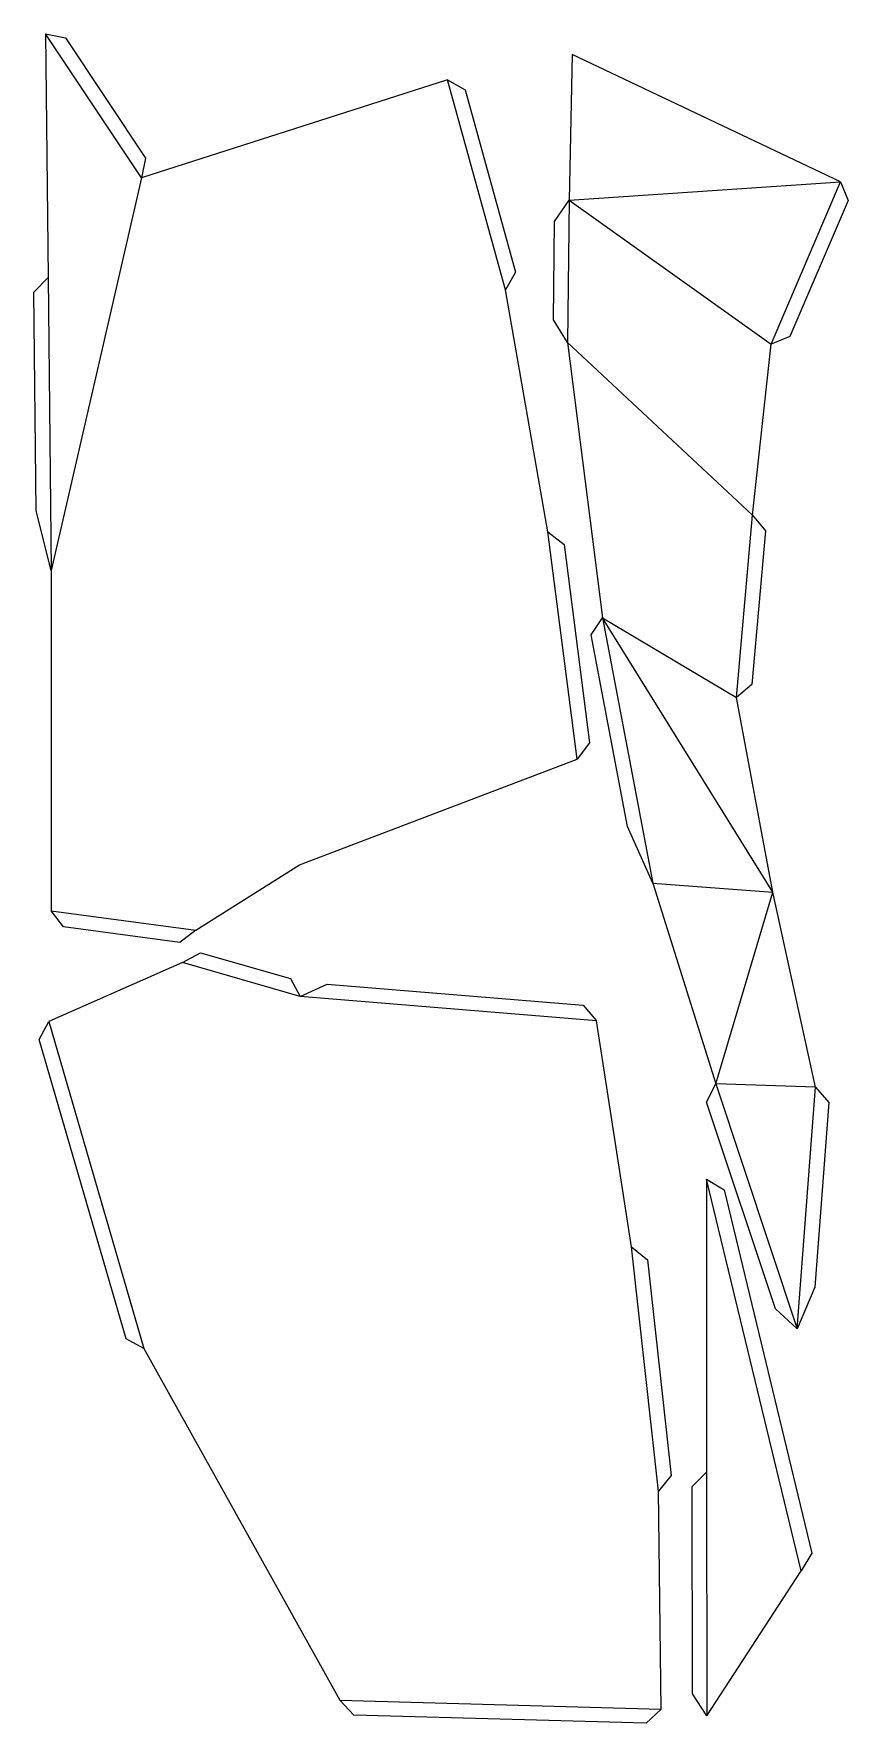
# Model space of a CAD drawing. Extents: x 1808 to 2091, y 10 to 596.
import ezdxf

# ---------------------------------------------------------------- set-up
doc = ezdxf.new("R2010")
doc.units = 0

msp = doc.modelspace()

# ---------------------------------------------------------------- linework, layer by layer
at = {"layer": 'CutLine', "color": 8, "linetype": 'CONTINUOUS'}
for p, q in [((1812.56824, 596.346862), (1819.49991, 594.949742)), ((1812.56824, 596.346862), (1813.434443, 511.657482)), ((1819.49991, 594.949742), (1847.241346, 553.202427)), ((1995.399449, 589.123052), (1994.392033, 538.617851)), ((2088.618463, 544.975545), (1995.399449, 589.123052)), ((1952.108754, 580.361864), (1845.844225, 546.270756)), ((1952.108754, 580.361864), (1958.260503, 576.87532)), ((1958.260503, 576.87532), (1975.767876, 513.562684)), ((1847.241346, 553.202427), (1845.844225, 546.270756)), ((2088.618463, 544.975545), (2091.243156, 538.40965)), ((1989.306781, 531.217863), (1994.392033, 538.617851)), ((2091.243156, 538.40965), (2071.013515, 491.235641)), ((1988.91361, 496.957597), (1989.306781, 531.217863)), ((1808.489391, 506.603132), (1813.434443, 511.657482)), ((1975.767876, 513.562684), (1972.281333, 507.410935)), ((1809.319164, 430.689662), (1808.489391, 506.603132)), ((1986.997083, 423.338993), (1972.281333, 507.410935)), ((1993.824196, 489.137592), (1988.91361, 496.957597)), ((1993.824196, 489.137592), (2005.986683, 393.516671)), ((2058.032547, 429.173112), (2064.44762, 488.610948)), ((2071.013515, 491.235641), (2064.44762, 488.610948)), ((1814.54539, 410.020311), (1809.319164, 430.689662)), ((2058.032547, 429.173112), (2062.569975, 423.749852)), ((1986.997083, 423.338993), (1992.595065, 419.01897)), ((2062.569975, 423.749852), (2057.826435, 370.411418)), ((1992.595065, 419.01897), (2001.479708, 350.066958)), ((1814.54539, 410.020311), (1814.54539, 291.801283)), ((2002.001589, 387.675522), (2005.986683, 393.516671)), ((2014.577609, 321.096088), (2002.001589, 387.675522)), ((2057.826435, 370.411418), (2052.403175, 365.87399)), ((2065.095027, 298.26192), (2052.403175, 365.87399)), ((2001.479708, 350.066958), (1997.159686, 344.468975)), ((1900.7848, 307.717533), (1997.159686, 344.468975)), ((2023.380977, 301.428537), (2014.577609, 321.096088)), ((1864.800206, 285.050381), (1900.7848, 307.717533)), ((2023.380977, 301.428537), (2045.248864, 231.672896)), ((2079.877654, 230.593982), (2065.095027, 298.26192)), ((1818.83519, 286.180108), (1814.54539, 291.801283)), ((1859.17903, 280.76058), (1818.83519, 286.180108)), ((1864.800206, 285.050381), (1859.17903, 280.76058)), ((1860.147294, 273.815869), (1866.333364, 277.241147)), ((1866.333364, 277.241147), (1897.597838, 268.260647)), ((1860.147294, 273.815869), (1813.764559, 253.327747)), ((1897.597838, 268.260647), (1901.023117, 262.074577)), ((1901.023117, 262.074577), (1910.347991, 266.325936)), ((1910.347991, 266.325936), (1999.247669, 259.028359)), ((1999.247669, 259.028359), (2003.821844, 253.636058)), ((1810.355992, 247.132452), (1813.764559, 253.327747)), ((2016.040747, 175.058347), (2003.821844, 253.636058)), ((1840.513688, 143.2004), (1810.355992, 247.132452)), ((2042.083261, 225.350005), (2045.248864, 231.672896)), ((2079.877654, 230.593982), (2084.4873, 225.231971)), ((2065.980574, 153.532166), (2042.083261, 225.350005)), ((2084.4873, 225.231971), (2079.651906, 161.14491)), ((2042.096482, 198.548229), (2048.129651, 194.860293)), ((2042.096482, 198.548229), (2042.096482, 96.904986)), ((2048.129651, 194.860293), (2078.570582, 68.681183)), ((2016.040747, 175.058347), (2021.55557, 170.632657)), ((2021.55557, 170.632657), (2029.762196, 95.730765)), ((2079.651906, 161.14491), (2073.543326, 146.640447)), ((2073.543326, 146.640447), (2065.980574, 153.532166)), ((1846.708982, 139.791834), (1840.513688, 143.2004)), ((1846.708982, 139.791834), (1914.737238, 17.660931)), ((2029.762196, 95.730765), (2025.336506, 90.215942)), ((2037.099995, 91.901475), (2042.096482, 96.904986)), ((2026.292478, 14.533335), (2025.336506, 90.215942)), ((2037.15057, 19.901609), (2037.099995, 91.901475)), ((2078.570582, 68.681183), (2074.882647, 62.648014)), ((2042.155973, 12.211198), (2074.882647, 62.648014)), ((1919.595148, 12.522769), (1914.737238, 17.660931)), ((2042.155973, 12.211198), (2037.15057, 19.901609)), ((2021.154316, 9.675426), (1919.595148, 12.522769)), ((2026.292478, 14.533335), (2021.154316, 9.675426))]:
    msp.add_line(p, q, dxfattribs=at)
at = {"layer": 'MountainLine', "color": 5, "linetype": 'CONTINUOUS'}
for p, q in [((1845.844225, 546.270756), (1812.56824, 596.346862)), ((1845.844225, 546.270756), (1814.54539, 410.020311)), ((1994.392033, 538.617851), (2064.44762, 488.610948)), ((1993.824196, 489.137592), (2058.032547, 429.173112)), ((2065.095027, 298.26192), (2005.986683, 393.516671)), ((2005.986683, 393.516671), (2052.403175, 365.87399)), ((2023.380977, 301.428537), (2065.095027, 298.26192)), ((2003.821844, 253.636058), (1901.023117, 262.074577)), ((1813.764559, 253.327747), (1846.708982, 139.791834)), ((2079.877654, 230.593982), (2045.248864, 231.672896)), ((2074.882647, 62.648014), (2042.096482, 198.548229)), ((1914.737238, 17.660931), (2026.292478, 14.533335))]:
    msp.add_line(p, q, dxfattribs=at)
at = {"layer": 'ValleyLine', "color": 1, "linetype": 'CONTINUOUS'}
for p, q in [((1972.281333, 507.410935), (1952.108754, 580.361864)), ((1994.392033, 538.617851), (2088.618463, 544.975545)), ((2064.44762, 488.610948), (2088.618463, 544.975545)), ((1994.392033, 538.617851), (1993.824196, 489.137592)), ((1813.434443, 511.657482), (1814.54539, 410.020311)), ((2052.403175, 365.87399), (2058.032547, 429.173112)), ((1997.159686, 344.468975), (1986.997083, 423.338993)), ((2005.986683, 393.516671), (2023.380977, 301.428537)), ((2045.248864, 231.672896), (2065.095027, 298.26192)), ((1814.54539, 291.801283), (1864.800206, 285.050381)), ((1901.023117, 262.074577), (1860.147294, 273.815869)), ((2045.248864, 231.672896), (2073.543326, 146.640447)), ((2073.543326, 146.640447), (2079.877654, 230.593982)), ((2025.336506, 90.215942), (2016.040747, 175.058347)), ((2042.096482, 96.904986), (2042.155973, 12.211198))]:
    msp.add_line(p, q, dxfattribs=at)

doc.saveas('drawing.dxf')
